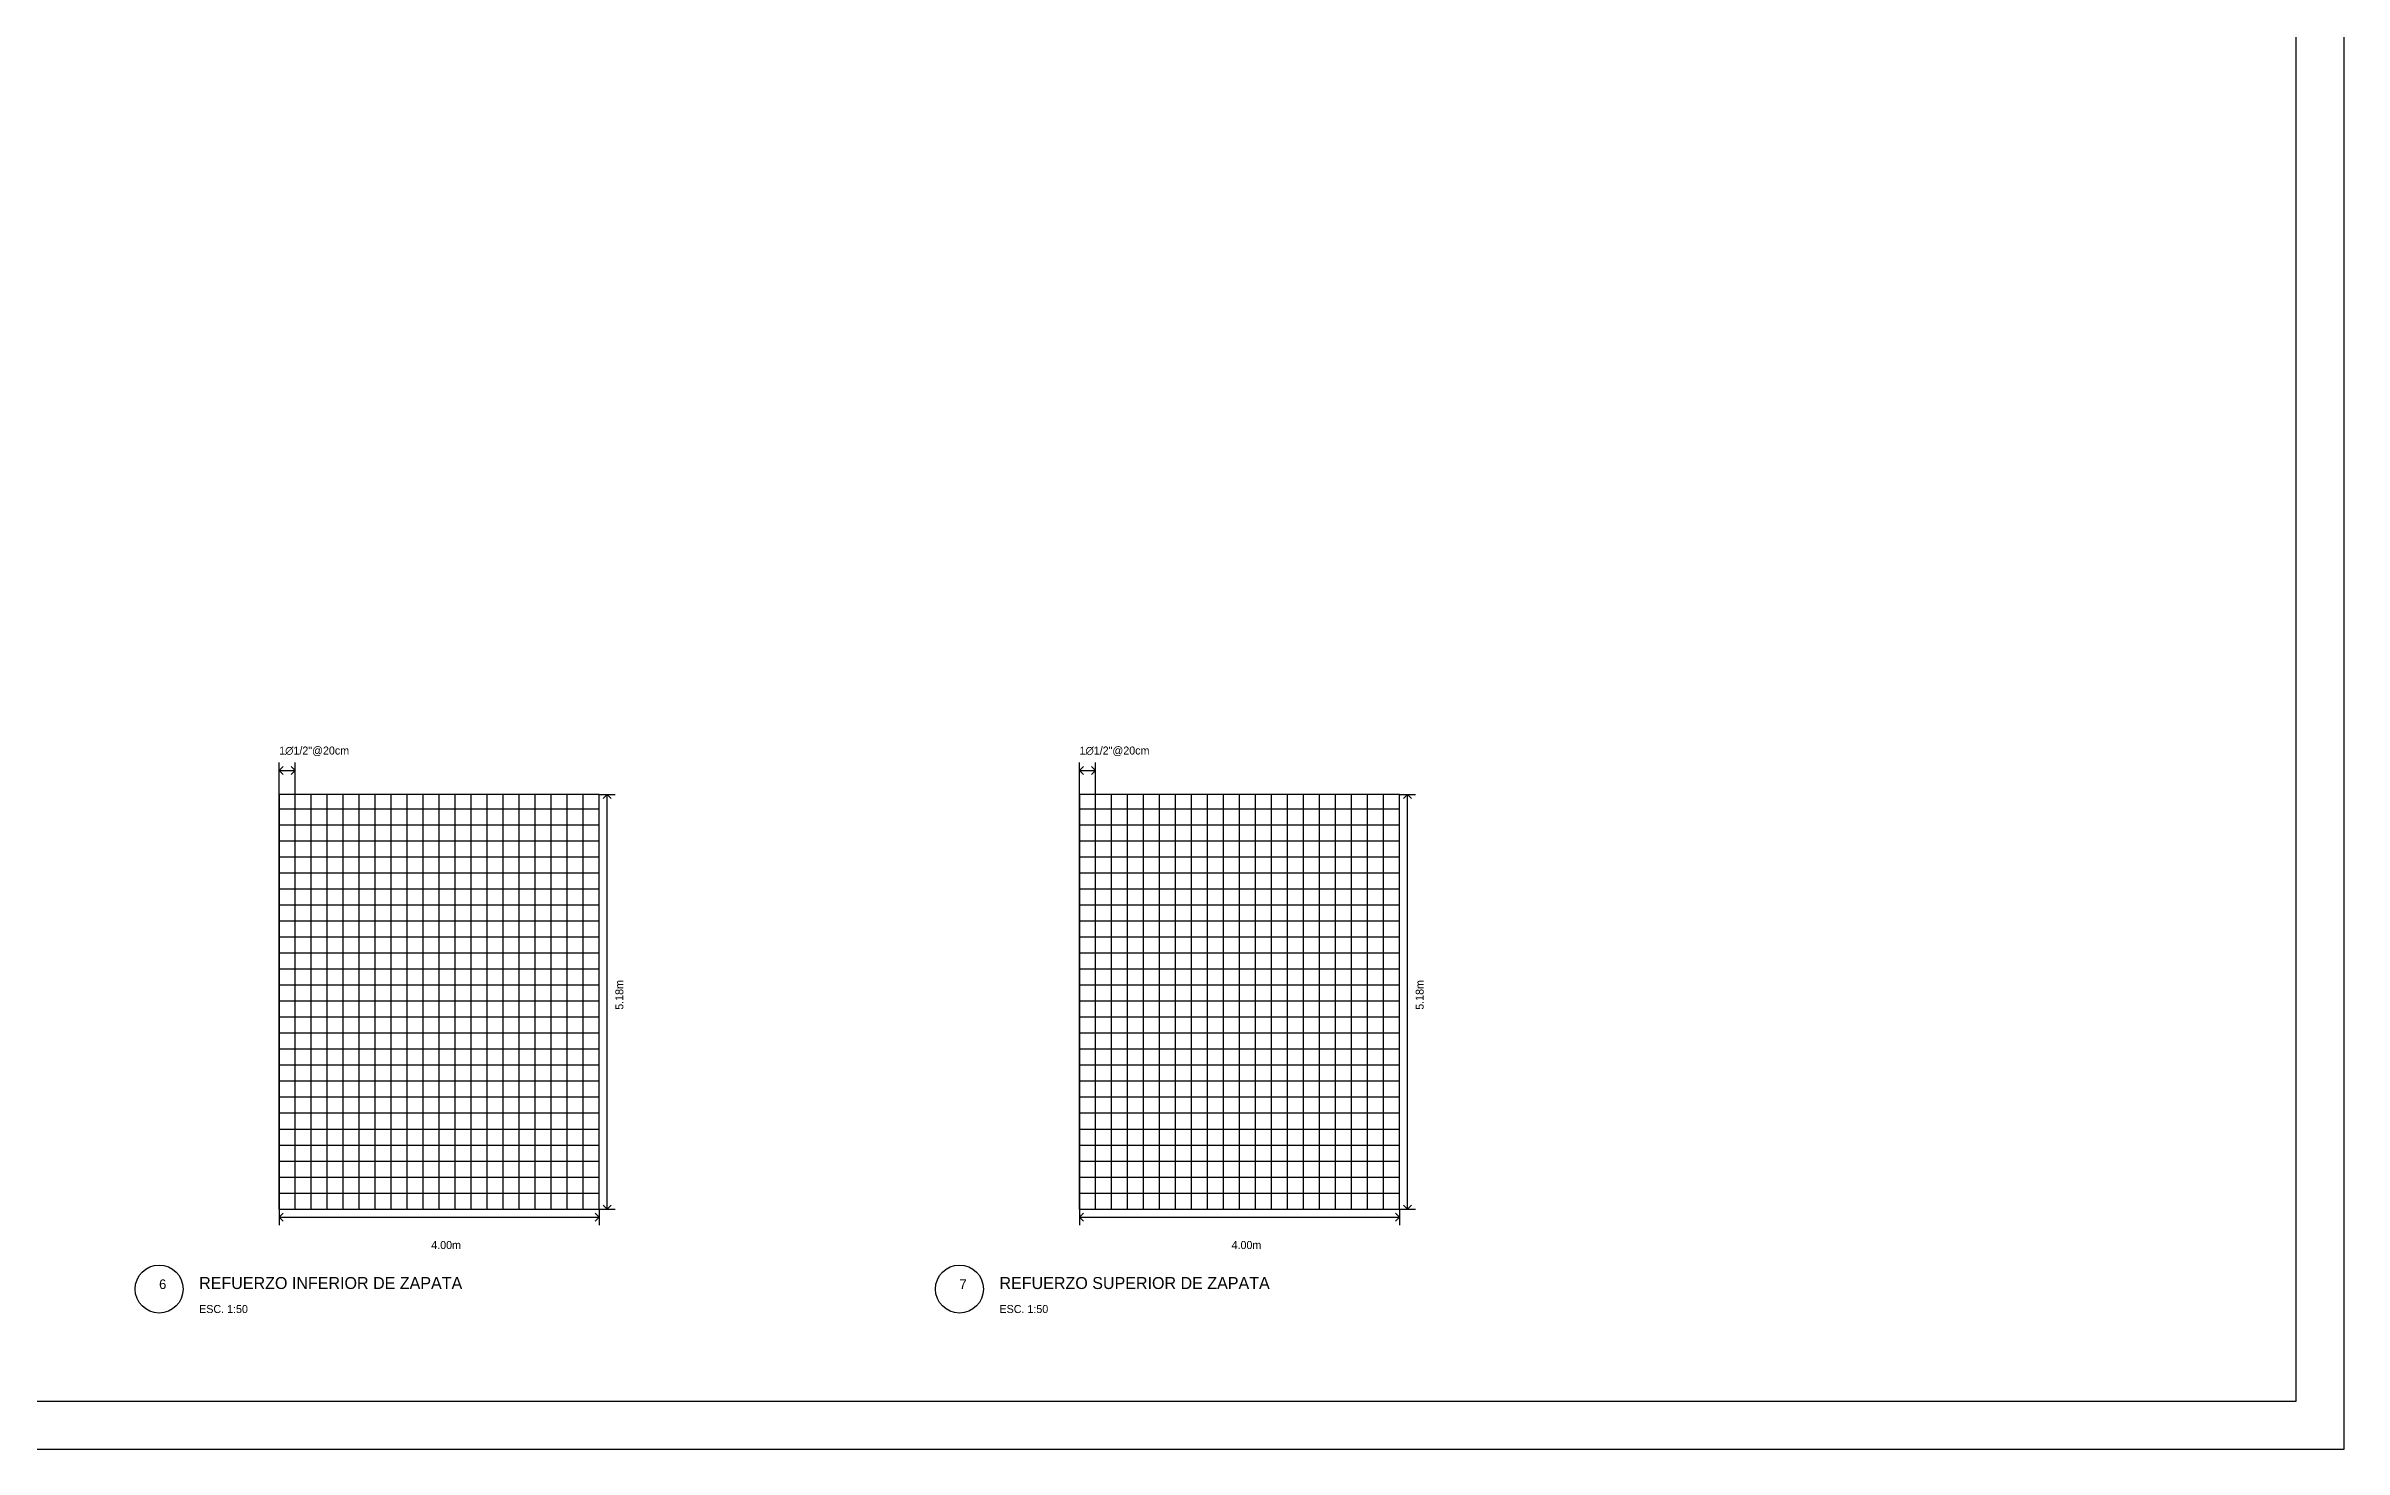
# Model space of a CAD drawing. Header units: millimetres. Extents: x 0 to 51.4, y 0 to 36.4.
# Drawn here: x 22.69 to 51.4, y 0 to 17.54 of the extents above; entities that cross this region are included whole.
import ezdxf

# ---------------------------------------------------------------- set-up
doc = ezdxf.new("R2010")
doc.units = ezdxf.units.MM
for name, color, linetype in [('COTAS_INFERIOR', 7, 'CONTINUOUS'), ('COTAS_SUPERIOR', 7, 'CONTINUOUS'), ('INFO_INFERIOR', 2, 'CONTINUOUS'), ('INFO_SUPERIOR', 2, 'CONTINUOUS'), ('MALLA_HORIZ_INFERIOR', 6, 'CONTINUOUS'), ('MALLA_HORIZ_SUPERIOR', 6, 'CONTINUOUS'), ('MALLA_VERT_INFERIOR', 4, 'CONTINUOUS'), ('MALLA_VERT_SUPERIOR', 4, 'CONTINUOUS'), ('MARCO', 7, 'CONTINUOUS'), ('MARCO_INFERIOR', 7, 'CONTINUOUS'), ('MARCO_SUPERIOR', 7, 'CONTINUOUS')]:
    doc.layers.add(name, color=color, linetype=linetype)

msp = doc.modelspace()

# ---------------------------------------------------------------- linework, layer by layer
at = {"layer": 'COTAS_INFERIOR'}
for p, q in [((25.6, 8.18), (25.6, 8.58)), ((25.6, 8.48), (25.65, 8.53)), ((25.6, 8.48), (25.8, 8.48)), ((25.6, 8.48), (25.65, 8.43)), ((25.8, 8.48), (25.75, 8.53)), ((25.8, 8.48), (25.75, 8.43)), ((25.8, 8.18), (25.8, 8.58)), ((29.6, 8.18), (29.8, 8.18)), ((29.7, 8.18), (29.65, 8.13)), ((29.7, 3), (29.7, 8.18)), ((29.7, 8.18), (29.75, 8.13)), ((25.6, 3), (25.6, 2.8)), ((25.6, 2.9), (25.65, 2.95)), ((25.6, 2.9), (29.6, 2.9)), ((25.6, 2.9), (25.65, 2.85)), ((29.6, 2.9), (29.55, 2.95)), ((29.6, 2.9), (29.55, 2.85)), ((29.6, 3), (29.6, 2.8)), ((29.6, 3), (29.8, 3)), ((29.7, 3), (29.65, 3.05)), ((29.7, 3), (29.75, 3.05))]:
    msp.add_line(p, q, dxfattribs=at)
at = {"layer": 'COTAS_SUPERIOR'}
for p, q in [((35.6, 8.18), (35.6, 8.58)), ((35.6, 8.48), (35.65, 8.53)), ((35.6, 8.48), (35.8, 8.48)), ((35.6, 8.48), (35.65, 8.43)), ((35.8, 8.48), (35.75, 8.53)), ((35.8, 8.48), (35.75, 8.43)), ((35.8, 8.18), (35.8, 8.58)), ((39.6, 8.18), (39.8, 8.18)), ((39.7, 8.18), (39.65, 8.13)), ((39.7, 3), (39.7, 8.18)), ((39.7, 8.18), (39.75, 8.13)), ((35.6, 3), (35.6, 2.8)), ((35.6, 2.9), (35.65, 2.95)), ((35.6, 2.9), (39.6, 2.9)), ((35.6, 2.9), (35.65, 2.85)), ((39.6, 2.9), (39.55, 2.95)), ((39.6, 2.9), (39.55, 2.85)), ((39.6, 3), (39.6, 2.8)), ((39.6, 3), (39.8, 3)), ((39.7, 3), (39.65, 3.05)), ((39.7, 3), (39.75, 3.05))]:
    msp.add_line(p, q, dxfattribs=at)
at = {"layer": 'INFO_INFERIOR'}
msp.add_circle((24.1, 2), 0.3, dxfattribs=at)
at = {"layer": 'INFO_SUPERIOR'}
msp.add_circle((34.1, 2), 0.3, dxfattribs=at)
at = {"layer": 'MALLA_HORIZ_INFERIOR'}
for p, q in [((25.6, 8), (29.6, 8)), ((25.6, 7.8), (29.6, 7.8)), ((25.6, 7.6), (29.6, 7.6)), ((25.6, 7.4), (29.6, 7.4)), ((25.6, 7.2), (29.6, 7.2)), ((25.6, 7), (29.6, 7)), ((25.6, 6.8), (29.6, 6.8)), ((25.6, 6.6), (29.6, 6.6)), ((25.6, 6.4), (29.6, 6.4)), ((25.6, 6.2), (29.6, 6.2)), ((25.6, 6), (29.6, 6)), ((25.6, 5.8), (29.6, 5.8)), ((25.6, 5.6), (29.6, 5.6)), ((25.6, 5.4), (29.6, 5.4)), ((25.6, 5.2), (29.6, 5.2)), ((25.6, 5), (29.6, 5)), ((25.6, 4.8), (29.6, 4.8)), ((25.6, 4.6), (29.6, 4.6)), ((25.6, 4.4), (29.6, 4.4)), ((25.6, 4.2), (29.6, 4.2)), ((25.6, 4), (29.6, 4)), ((25.6, 3.8), (29.6, 3.8)), ((25.6, 3.6), (29.6, 3.6)), ((25.6, 3.4), (29.6, 3.4)), ((25.6, 3.2), (29.6, 3.2)), ((25.6, 3), (29.6, 3))]:
    msp.add_line(p, q, dxfattribs=at)
at = {"layer": 'MALLA_HORIZ_SUPERIOR'}
for p, q in [((35.6, 8), (39.6, 8)), ((35.6, 7.8), (39.6, 7.8)), ((35.6, 7.6), (39.6, 7.6)), ((35.6, 7.4), (39.6, 7.4)), ((35.6, 7.2), (39.6, 7.2)), ((35.6, 7), (39.6, 7)), ((35.6, 6.8), (39.6, 6.8)), ((35.6, 6.6), (39.6, 6.6)), ((35.6, 6.4), (39.6, 6.4)), ((35.6, 6.2), (39.6, 6.2)), ((35.6, 6), (39.6, 6)), ((35.6, 5.8), (39.6, 5.8)), ((35.6, 5.6), (39.6, 5.6)), ((35.6, 5.4), (39.6, 5.4)), ((35.6, 5.2), (39.6, 5.2)), ((35.6, 5), (39.6, 5)), ((35.6, 4.8), (39.6, 4.8)), ((35.6, 4.6), (39.6, 4.6)), ((35.6, 4.4), (39.6, 4.4)), ((35.6, 4.2), (39.6, 4.2)), ((35.6, 4), (39.6, 4)), ((35.6, 3.8), (39.6, 3.8)), ((35.6, 3.6), (39.6, 3.6)), ((35.6, 3.4), (39.6, 3.4)), ((35.6, 3.2), (39.6, 3.2)), ((35.6, 3), (39.6, 3))]:
    msp.add_line(p, q, dxfattribs=at)
at = {"layer": 'MALLA_VERT_INFERIOR'}
for p, q in [((25.6, 3), (25.6, 8.18)), ((25.8, 3), (25.8, 8.18)), ((26, 3), (26, 8.18)), ((26.2, 3), (26.2, 8.18)), ((26.4, 3), (26.4, 8.18)), ((26.6, 3), (26.6, 8.18)), ((26.8, 3), (26.8, 8.18)), ((27, 3), (27, 8.18)), ((27.2, 3), (27.2, 8.18)), ((27.4, 3), (27.4, 8.18)), ((27.6, 3), (27.6, 8.18)), ((27.8, 3), (27.8, 8.18)), ((28, 3), (28, 8.18)), ((28.2, 3), (28.2, 8.18)), ((28.4, 3), (28.4, 8.18)), ((28.6, 3), (28.6, 8.18)), ((28.8, 3), (28.8, 8.18)), ((29, 3), (29, 8.18)), ((29.2, 3), (29.2, 8.18)), ((29.4, 3), (29.4, 8.18)), ((29.6, 3), (29.6, 8.18))]:
    msp.add_line(p, q, dxfattribs=at)
at = {"layer": 'MALLA_VERT_SUPERIOR'}
for p, q in [((35.6, 3), (35.6, 8.18)), ((35.8, 3), (35.8, 8.18)), ((36, 3), (36, 8.18)), ((36.2, 3), (36.2, 8.18)), ((36.4, 3), (36.4, 8.18)), ((36.6, 3), (36.6, 8.18)), ((36.8, 3), (36.8, 8.18)), ((37, 3), (37, 8.18)), ((37.2, 3), (37.2, 8.18)), ((37.4, 3), (37.4, 8.18)), ((37.6, 3), (37.6, 8.18)), ((37.8, 3), (37.8, 8.18)), ((38, 3), (38, 8.18)), ((38.2, 3), (38.2, 8.18)), ((38.4, 3), (38.4, 8.18)), ((38.6, 3), (38.6, 8.18)), ((38.8, 3), (38.8, 8.18)), ((39, 3), (39, 8.18)), ((39.2, 3), (39.2, 8.18)), ((39.4, 3), (39.4, 8.18)), ((39.6, 3), (39.6, 8.18))]:
    msp.add_line(p, q, dxfattribs=at)
at = {"layer": 'MARCO'}
for p, q in [((51.4, 0), (51.4, 36.4)), ((50.8, 0.6), (50.8, 35.8)), ((0.6, 0.6), (50.8, 0.6)), ((0, 0), (51.4, 0))]:
    msp.add_line(p, q, dxfattribs=at)
at = {"layer": 'MARCO_INFERIOR'}
for p, q in [((29.6, 8.18), (25.6, 8.18)), ((25.6, 8.18), (25.6, 3)), ((29.6, 3), (29.6, 8.18)), ((25.6, 3), (29.6, 3))]:
    msp.add_line(p, q, dxfattribs=at)
at = {"layer": 'MARCO_SUPERIOR'}
for p, q in [((39.6, 8.18), (35.6, 8.18)), ((35.6, 8.18), (35.6, 3)), ((39.6, 3), (39.6, 8.18)), ((35.6, 3), (39.6, 3))]:
    msp.add_line(p, q, dxfattribs=at)

# ---------------------------------------------------------------- texts
at = {"layer": 'COTAS_INFERIOR'}
for s, p in [('1∅1/2"@20cm', (25.6, 8.68)), ('4.00m', (27.5, 2.5))]:
    msp.add_text(s, height=0.1, dxfattribs=at).set_placement(p)
msp.add_text('5.18m', height=0.1, rotation=90, dxfattribs=at).set_placement((29.9, 5.49))
at = {"layer": 'COTAS_SUPERIOR'}
for s, p in [('1∅1/2"@20cm', (35.6, 8.68)), ('4.00m', (37.5, 2.5))]:
    msp.add_text(s, height=0.1, dxfattribs=at).set_placement(p)
msp.add_text('5.18m', height=0.1, rotation=90, dxfattribs=at).set_placement((39.9, 5.49))
at = {"layer": 'INFO_INFERIOR'}
for s, height, p in [('6', 0.12, (24.1, 2)), ('REFUERZO INFERIOR DE ZAPATA', 0.15, (24.6, 2)), ('ESC. 1:50', 0.1, (24.6, 1.7))]:
    msp.add_text(s, height=height, dxfattribs=at).set_placement(p)
at = {"layer": 'INFO_SUPERIOR'}
for s, height, p in [('7', 0.12, (34.1, 2)), ('REFUERZO SUPERIOR DE ZAPATA', 0.15, (34.6, 2)), ('ESC. 1:50', 0.1, (34.6, 1.7))]:
    msp.add_text(s, height=height, dxfattribs=at).set_placement(p)

doc.saveas('drawing.dxf')
